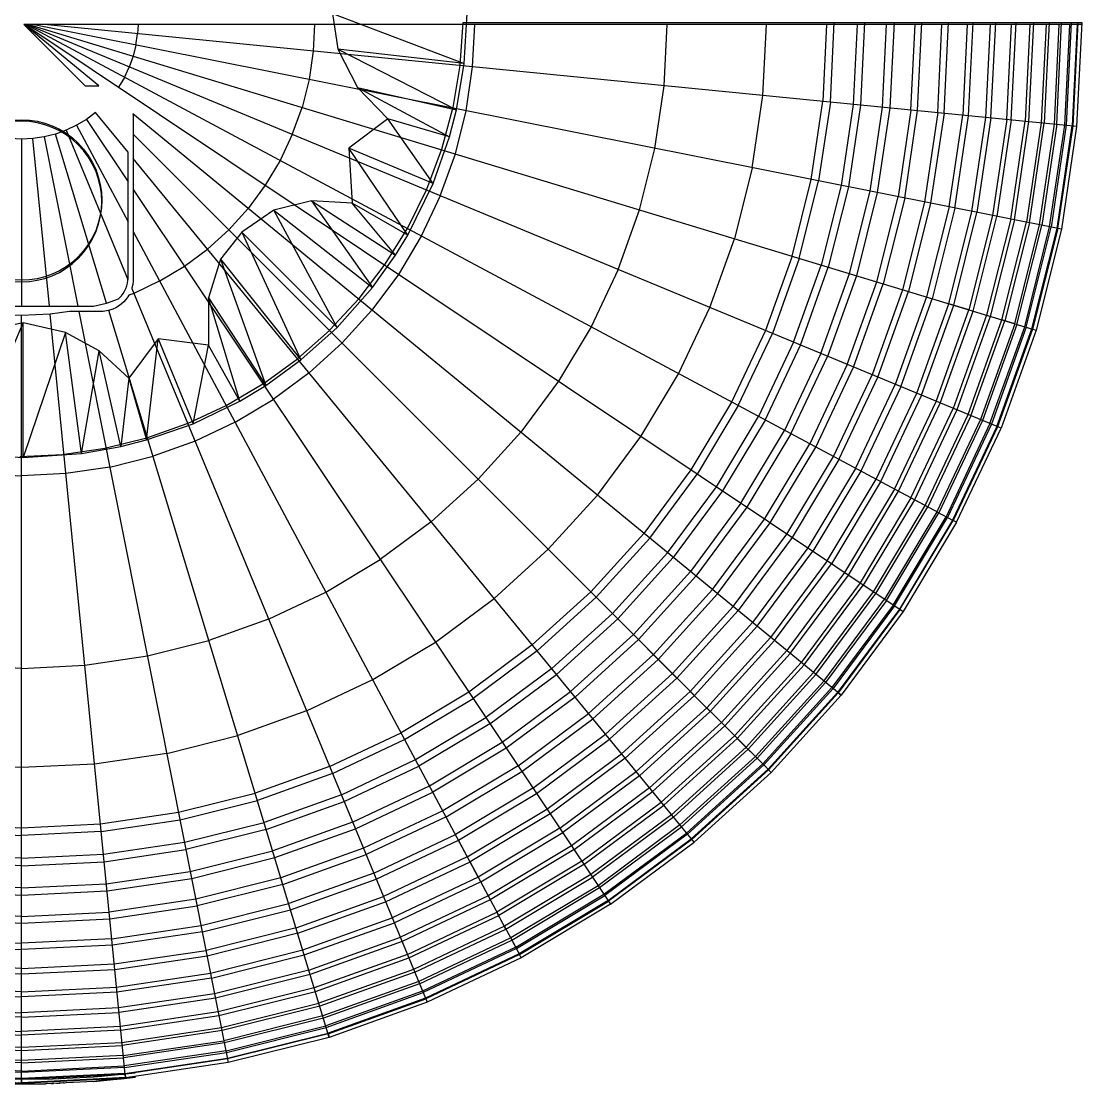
# Model space of a CAD drawing. Header units: inches. Extents: x 0 to 54693, y 0 to 31146.
# Drawn here: x 50960.3 to 51079.7, y 9609.6 to 9729.2 of the extents above; entities that cross this region are included whole.
import ezdxf

# ---------------------------------------------------------------- set-up
doc = ezdxf.new("R2010")
doc.units = ezdxf.units.IN
doc.header["$MEASUREMENT"] = 0
doc.layers.add('Added', color=3, linetype='Continuous')

msp = doc.modelspace()

# ---------------------------------------------------------------- linework, layer by layer
at = {"layer": 'Added', "linetype": 'Continuous', "lineweight": -2, "ltscale": 0.18}
for p, q in [((50995.36, 9730.13), (51010.2, 9724.49)), ((50995.36, 9730.13), (50995.94, 9726.11)), ((51009.74, 9724.3), (51010.07, 9729.12)), ((51010.07, 9729.12), (51079.75, 9729.12)), ((51010.2, 9724.49), (51010.52, 9730.13)), ((51051.43, 9720.15), (51051.87, 9729.12)), ((51055.29, 9729.12), (51054.83, 9719.81)), ((51058.6, 9729.12), (51058.12, 9719.49)), ((51061.26, 9719.18), (51061.75, 9729.12)), ((51064.23, 9718.89), (51064.73, 9729.12)), ((51066.99, 9718.61), (51067.5, 9729.12)), ((51069.52, 9718.37), (51070.05, 9729.12)), ((51071.8, 9718.14), (51072.34, 9729.12)), ((51073.8, 9717.94), (51074.35, 9729.12)), ((51076.07, 9729.12), (51075.51, 9717.77)), ((51076.92, 9717.64), (51077.48, 9729.12)), ((51078.57, 9729.12), (51078, 9717.53)), ((51078.76, 9717.46), (51079.33, 9729.12)), ((51079.75, 9729.12), (51079.17, 9717.41)), ((50960.63, 9728.87), (50960.58, 9728.87)), ((50960.58, 9728.87), (50967.48, 9721.97)), ((50969.04, 9721.97), (50960.63, 9728.87)), ((50960.8, 9728.87), (50960.7, 9728.87)), ((50960.7, 9728.87), (51059.62, 9662.78)), ((51062.1, 9674.72), (50960.8, 9728.87)), ((50960.93, 9728.87), (50960.8, 9728.87)), ((51070.66, 9683.42), (50960.93, 9728.87)), ((51079.73, 9728.87), (50960.93, 9728.87)), ((50961.15, 9728.87), (51074.2, 9694.58)), ((51077.45, 9705.82), (50961.58, 9728.87)), ((51079.17, 9717.41), (50962.87, 9728.87)), ((50973.45, 9728.87), (50973.4, 9727.83)), ((50993.33, 9728.87), (50993.19, 9725.88)), ((51011.14, 9724.12), (51011.37, 9728.87)), ((51032.71, 9721.99), (51033.05, 9728.87)), ((51043.84, 9720.89), (51044.23, 9728.87)), ((51051, 9728.87), (51050.57, 9720.23)), ((51054.44, 9728.87), (51054, 9719.89)), ((51057.32, 9719.57), (51057.77, 9728.87)), ((51060.5, 9719.25), (51060.97, 9728.87)), ((51063.52, 9718.96), (51064, 9728.87)), ((51066.84, 9728.87), (51066.34, 9718.68)), ((51068.94, 9718.42), (51069.45, 9728.87)), ((51071.29, 9718.19), (51071.82, 9728.87)), ((51073.91, 9728.87), (51073.38, 9717.99)), ((51075.72, 9728.87), (51075.17, 9717.81)), ((51076.66, 9717.66), (51077.21, 9728.87)), ((51077.83, 9717.55), (51078.39, 9728.87)), ((51079.23, 9728.87), (51078.67, 9717.46)), ((50973.21, 9726.56), (50973.4, 9727.83)), ((50973.21, 9726.56), (50972.9, 9725.31)), ((50993.19, 9725.88), (50992.71, 9722.68)), ((51010.2, 9724.49), (50995.94, 9726.11)), ((50995.94, 9726.11), (51009.33, 9719.29)), ((50995.94, 9726.11), (50998.17, 9721.77)), ((50972.9, 9725.31), (50972.46, 9724.09)), ((51009.33, 9719.29), (51010.2, 9724.49)), ((50971.91, 9722.93), (50972.46, 9724.09)), ((51008.93, 9719.53), (51009.73, 9724.25)), ((51009.73, 9724.25), (51009.74, 9724.3)), ((51010.4, 9719.16), (51011.14, 9724.12)), ((50967.48, 9721.97), (50969.04, 9721.97)), ((50971.91, 9722.93), (50971.25, 9721.82)), ((50992.71, 9722.68), (50991.92, 9719.53)), ((51031.67, 9714.93), (51032.71, 9721.99)), ((50998.17, 9721.77), (51008.55, 9716.23)), ((50998.17, 9721.77), (51001.6, 9718.24)), ((50998.17, 9721.77), (51009.33, 9719.29)), ((51042.63, 9712.75), (51043.84, 9720.89)), ((50990.83, 9716.48), (50991.92, 9719.53)), ((51049.27, 9711.43), (51050.57, 9720.23)), ((51051.43, 9720.15), (51050.11, 9711.26)), ((51054, 9719.89), (51052.64, 9710.76)), ((51054.83, 9719.81), (51053.47, 9710.59)), ((51055.91, 9710.11), (51057.32, 9719.57)), ((50968.66, 9718.96), (50967.63, 9718.2)), ((50972.33, 9714.5), (50968.66, 9718.96)), ((51052.64, 9653.36), (50972.88, 9718.82)), ((50972.88, 9718.82), (50972.9, 9718.63)), ((50972.9, 9718.63), (50972.91, 9718.27)), ((51007.68, 9714.86), (51008.91, 9719.46)), ((51008.55, 9716.23), (51009.33, 9719.29)), ((51008.91, 9719.46), (51008.93, 9719.53)), ((51009.19, 9714.3), (51010.4, 9719.16)), ((51058.12, 9719.49), (51056.71, 9709.95)), ((51060.5, 9719.25), (51059.05, 9709.48)), ((51059.8, 9709.33), (51061.26, 9719.18)), ((51063.52, 9718.96), (51062.02, 9708.89)), ((51064.23, 9718.89), (51062.72, 9708.75)), ((51064.8, 9708.34), (51066.34, 9718.68)), ((51065.45, 9708.21), (51066.99, 9718.61)), ((51067.37, 9707.83), (51068.94, 9718.42)), ((51069.52, 9718.37), (51067.94, 9707.71)), ((50959.44, 9718.11), (50960.33, 9718.16)), ((50960.33, 9717.98), (50959.44, 9717.94)), ((50960.33, 9718.16), (50961.21, 9718.11)), ((50961.21, 9717.94), (50960.33, 9717.98)), ((50961.21, 9718.11), (50962.09, 9717.98)), ((50962.09, 9717.81), (50961.21, 9717.94)), ((50962.09, 9717.98), (50962.95, 9717.77)), ((50962.95, 9717.59), (50962.09, 9717.81)), ((50962.95, 9717.77), (50963.79, 9717.47)), ((50963.79, 9717.29), (50962.95, 9717.59)), ((50963.79, 9717.47), (50964.59, 9717.09)), ((50964.59, 9716.92), (50963.79, 9717.29)), ((50966.52, 9717.53), (50965.36, 9716.98)), ((50967.63, 9718.2), (50966.52, 9717.53)), ((50966.52, 9717.53), (50972.33, 9706.67)), ((50967.63, 9718.2), (50972.33, 9711.16)), ((50972.91, 9718.27), (50972.91, 9699.97)), ((51001.6, 9718.24), (50997.18, 9714.94)), ((51006.71, 9710.99), (51001.6, 9718.24)), ((51008.55, 9716.23), (51001.6, 9718.24)), ((51071.29, 9718.19), (51069.69, 9707.37)), ((51071.8, 9718.14), (51070.19, 9707.27)), ((51071.74, 9706.96), (51073.38, 9717.99)), ((51072.16, 9706.87), (51073.8, 9717.94)), ((51075.17, 9717.81), (51073.51, 9706.61)), ((51073.85, 9706.54), (51075.51, 9717.77)), ((51074.98, 9706.31), (51076.66, 9717.66)), ((51076.92, 9717.64), (51075.23, 9706.26)), ((51076.13, 9706.08), (51077.83, 9717.55)), ((51078, 9717.53), (51076.3, 9706.05)), ((51076.96, 9705.92), (51078.67, 9717.46)), ((51077.04, 9705.9), (51078.76, 9717.46)), ((51079.17, 9717.41), (51077.45, 9705.82)), ((50960.33, 9715.98), (50959.04, 9716.05)), ((50961.62, 9716.05), (50960.33, 9715.98)), ((50960.33, 9715.98), (50960.33, 9697.16)), ((50962.89, 9716.24), (50961.62, 9716.05)), ((50963.48, 9697.16), (50961.62, 9716.05)), ((50964.14, 9716.55), (50962.89, 9716.24)), ((50962.89, 9716.24), (50966.69, 9697.16)), ((50965.36, 9716.98), (50964.14, 9716.55)), ((50969.91, 9697.52), (50964.14, 9716.55)), ((50964.59, 9717.09), (50965.35, 9716.63)), ((50965.35, 9716.46), (50964.59, 9716.92)), ((50965.35, 9716.63), (50966.06, 9716.11)), ((50966.06, 9715.93), (50965.35, 9716.46)), ((50965.36, 9716.98), (50972.32, 9700.18)), ((50966.06, 9716.11), (50966.72, 9715.51)), ((50972.91, 9716.54), (50983.68, 9705.77)), ((50990.83, 9716.48), (50989.45, 9713.55)), ((51006.71, 9710.99), (51008.55, 9716.23)), ((50966.72, 9715.34), (50966.06, 9715.93)), ((50966.72, 9715.51), (50967.32, 9714.85)), ((50967.32, 9714.68), (50966.72, 9715.34)), ((50967.32, 9714.85), (50967.85, 9714.14)), ((51003.84, 9705.16), (50997.18, 9714.94)), ((50997.18, 9714.94), (50997.57, 9708.77)), ((51006.71, 9710.99), (50997.18, 9714.94)), ((51005.97, 9710.33), (51007.64, 9714.77)), ((51007.64, 9714.77), (51007.68, 9714.86)), ((51029.93, 9708.01), (51031.67, 9714.93)), ((50967.85, 9713.97), (50967.32, 9714.68)), ((50967.85, 9714.14), (50968.3, 9713.38)), ((50968.3, 9713.21), (50967.85, 9713.97)), ((50972.33, 9700.39), (50972.33, 9714.5)), ((51036.09, 9636.81), (50972.91, 9713.79)), ((50989.45, 9713.55), (50987.78, 9710.78)), ((51007.5, 9709.58), (51009.19, 9714.3)), ((50968.3, 9713.38), (50968.68, 9712.58)), ((50968.68, 9712.4), (50968.3, 9713.21)), ((50968.68, 9712.58), (50968.98, 9711.74)), ((50968.98, 9711.57), (50968.68, 9712.4)), ((51042.63, 9712.75), (51040.63, 9704.76)), ((50968.98, 9711.74), (50969.2, 9710.88)), ((50969.2, 9710.71), (50968.98, 9711.57)), ((51047.11, 9702.8), (51049.27, 9711.43)), ((51047.93, 9702.55), (51050.11, 9711.26)), ((50969.2, 9710.88), (50969.33, 9710.01)), ((50969.33, 9709.83), (50969.2, 9710.71)), ((50969.33, 9710.01), (50969.37, 9709.12)), ((50972.91, 9710.3), (51026.67, 9629.83)), ((50987.78, 9710.78), (50985.85, 9708.17)), ((51003.84, 9705.16), (51006.71, 9710.99)), ((51003.84, 9706), (51005.97, 9710.33)), ((51052.64, 9710.76), (51050.4, 9701.8)), ((51053.47, 9710.59), (51051.2, 9701.55)), ((51053.59, 9700.83), (51055.91, 9710.11)), ((50969.37, 9708.95), (50969.33, 9709.83)), ((50969.37, 9709.12), (50969.33, 9708.23)), ((50969.33, 9708.06), (50969.37, 9708.95)), ((50992.98, 9709.04), (50988.74, 9707.98)), ((50992.98, 9709.04), (50999.86, 9699.26)), ((50997.57, 9708.77), (50992.98, 9709.04)), ((50992.98, 9709.04), (51002.45, 9702.89)), ((51003.84, 9705.16), (50997.57, 9708.77)), ((51002.45, 9702.89), (50997.57, 9708.77)), ((51007.5, 9709.58), (51005.36, 9705.05)), ((51056.71, 9709.95), (51054.36, 9700.59)), ((51056.65, 9699.9), (51059.05, 9709.48)), ((51059.8, 9709.33), (51057.38, 9699.68)), ((51062.02, 9708.89), (51059.55, 9699.02)), ((50969.33, 9708.23), (50969.2, 9707.36)), ((50969.2, 9707.18), (50969.33, 9708.06)), ((50983.68, 9705.77), (50985.85, 9708.17)), ((50988.74, 9707.98), (50985.15, 9705.49)), ((50988.74, 9707.98), (50999.86, 9699.26)), ((50995.88, 9694.77), (50988.74, 9707.98)), ((51027.53, 9701.28), (51029.93, 9708.01)), ((51062.72, 9708.75), (51060.24, 9698.81)), ((51064.8, 9708.34), (51062.26, 9698.2)), ((51065.45, 9708.21), (51062.89, 9698.01)), ((51064.76, 9697.44), (51067.37, 9707.83)), ((51065.32, 9697.27), (51067.94, 9707.71)), ((50968.98, 9706.5), (50968.68, 9705.66)), ((50969.2, 9707.36), (50968.98, 9706.5)), ((50968.98, 9706.32), (50969.2, 9707.18)), ((51069.69, 9707.37), (51067.03, 9696.75)), ((51067.51, 9696.61), (51070.19, 9707.27)), ((51071.74, 9706.96), (51069.03, 9696.14)), ((51072.16, 9706.87), (51069.44, 9696.02)), ((51070.76, 9695.62), (51073.51, 9706.61)), ((51073.85, 9706.54), (51071.09, 9695.52)), ((50968.68, 9705.66), (50968.3, 9704.86)), ((50968.3, 9704.68), (50968.68, 9705.49)), ((50968.68, 9705.49), (50968.98, 9706.32)), ((50972.91, 9705.59), (51010.54, 9635.17)), ((50981.27, 9703.6), (50983.68, 9705.77)), ((50985.15, 9705.49), (50982.73, 9702.44)), ((50983.68, 9705.77), (51026.88, 9662.56)), ((50995.88, 9694.77), (50985.15, 9705.49)), ((50985.15, 9705.49), (50991.8, 9691.12)), ((51001.29, 9701.88), (51003.84, 9706)), ((51072.19, 9695.19), (51074.98, 9706.31)), ((51072.44, 9695.11), (51075.23, 9706.26)), ((51073.32, 9694.85), (51076.13, 9706.08)), ((51073.48, 9694.8), (51076.3, 9706.05)), ((51074.12, 9694.6), (51076.96, 9705.92)), ((51077.04, 9705.9), (51074.2, 9694.58)), ((51077.45, 9705.82), (51074.6, 9694.45)), ((50967.85, 9704.1), (50967.32, 9703.39)), ((50968.3, 9704.86), (50967.85, 9704.1)), ((50967.85, 9703.92), (50968.3, 9704.68)), ((51002.45, 9702.89), (51003.84, 9705.16)), ((51005.36, 9705.05), (51002.78, 9700.75)), ((51037.85, 9697.01), (51040.63, 9704.76)), ((50967.32, 9703.39), (50966.72, 9702.73)), ((50966.72, 9702.55), (50967.32, 9703.21)), ((50967.32, 9703.21), (50967.85, 9703.92)), ((50978.67, 9701.67), (50981.27, 9703.6)), ((50999.86, 9699.26), (51002.45, 9702.89)), ((51047.11, 9702.8), (51044.11, 9694.42)), ((50965.35, 9701.61), (50964.59, 9701.15)), ((50966.06, 9702.13), (50965.35, 9701.61)), ((50965.35, 9701.43), (50966.06, 9701.96)), ((50966.72, 9702.73), (50966.06, 9702.13)), ((50966.06, 9701.96), (50966.72, 9702.55)), ((50975.89, 9700), (50978.67, 9701.67)), ((50982.73, 9702.44), (50981.39, 9698.12)), ((50982.73, 9702.44), (50991.8, 9691.12)), ((50982.73, 9702.44), (50987.83, 9688.25)), ((50998.36, 9698.04), (51001.29, 9701.88)), ((51047.93, 9702.55), (51044.9, 9694.09)), ((51047.29, 9693.1), (51050.4, 9701.8)), ((50962.95, 9700.47), (50962.09, 9700.26)), ((50963.79, 9700.77), (50962.95, 9700.47)), ((50962.95, 9700.3), (50963.79, 9700.6)), ((50964.59, 9701.15), (50963.79, 9700.77)), ((50963.79, 9700.6), (50964.59, 9700.97)), ((50964.59, 9700.97), (50965.35, 9701.43)), ((51002.78, 9700.75), (50999.79, 9696.73)), ((51027.53, 9701.28), (51024.48, 9694.83)), ((51048.06, 9692.78), (51051.2, 9701.55)), ((51050.37, 9691.82), (51053.59, 9700.83)), ((51054.36, 9700.59), (51051.12, 9691.51)), ((50960.33, 9700.08), (50959.44, 9700.13)), ((50959.44, 9699.95), (50960.33, 9699.91)), ((50961.21, 9700.13), (50960.33, 9700.08)), ((50960.33, 9699.91), (50961.21, 9699.95)), ((50962.09, 9700.26), (50961.21, 9700.13)), ((50961.21, 9699.95), (50962.09, 9700.08)), ((50962.09, 9700.08), (50962.95, 9700.3)), ((50972.08, 9699.15), (50972.19, 9699.45)), ((50972.19, 9699.45), (50972.26, 9699.76)), ((50972.26, 9699.76), (50972.31, 9700.07)), ((50972.31, 9700.07), (50972.33, 9700.39)), ((50972.77, 9699.24), (50972.74, 9699.15)), ((50972.86, 9699.6), (50972.77, 9699.24)), ((50972.91, 9699.97), (50972.86, 9699.6)), ((50975.89, 9700), (50972.96, 9698.61)), ((50995.88, 9694.77), (50999.86, 9699.26)), ((51053.32, 9690.6), (51056.65, 9699.9)), ((51054.03, 9690.31), (51057.38, 9699.68)), ((50969.91, 9697.52), (50971.27, 9698.01)), ((50971.27, 9698.01), (50971.38, 9698.1)), ((50971.38, 9698.1), (50971.59, 9698.34)), ((50971.59, 9698.34), (50971.78, 9698.6)), ((50971.78, 9698.6), (50971.94, 9698.87)), ((50971.94, 9698.87), (50972.08, 9699.15)), ((50972.31, 9698.23), (50972.09, 9697.93)), ((50972.42, 9698.42), (50972.31, 9698.23)), ((50972.96, 9698.61), (50972.42, 9698.42)), ((50972.74, 9699.15), (51006.03, 9618.79)), ((50981.39, 9698.12), (50981.38, 9692.79)), ((50981.39, 9698.12), (50987.83, 9688.25)), ((50984.9, 9686.48), (50981.39, 9698.12)), ((50998.29, 9697.96), (50998.36, 9698.04)), ((51059.55, 9699.02), (51056.12, 9689.44)), ((51056.78, 9689.17), (51060.24, 9698.81)), ((51062.26, 9698.2), (51058.74, 9688.36)), ((51059.35, 9688.1), (51062.89, 9698.01)), ((50952.2, 9697.16), (50968.45, 9697.16)), ((50968.45, 9697.16), (50969.91, 9697.52)), ((50970.61, 9696.83), (50970.25, 9696.71)), ((50970.94, 9696.99), (50970.61, 9696.83)), ((50971.26, 9697.18), (50970.94, 9696.99)), ((50971.56, 9697.4), (50971.26, 9697.18)), ((50971.84, 9697.65), (50971.56, 9697.4)), ((50972.09, 9697.93), (50971.84, 9697.65)), ((50995.07, 9694.49), (50998.29, 9697.96)), ((51034.33, 9689.56), (51037.85, 9697.01)), ((51061.16, 9687.36), (51064.76, 9697.44)), ((51061.7, 9687.13), (51065.32, 9697.27)), ((51067.03, 9696.75), (51064.76, 9697.44)), ((50960.33, 9696.1), (50957.09, 9696.26)), ((50963.56, 9696.26), (50960.33, 9696.1)), ((50960.33, 9609.7), (50960.33, 9696.1)), ((50965.73, 9696.58), (50963.56, 9696.26)), ((50972.03, 9610.28), (50963.56, 9696.26)), ((50969.52, 9696.58), (50965.73, 9696.58)), ((50966.8, 9696.58), (50983.62, 9612)), ((50969.89, 9696.63), (50969.52, 9696.58)), ((50970.25, 9696.71), (50969.89, 9696.63)), ((50994.99, 9614.84), (50970.16, 9696.69)), ((50999.79, 9696.73), (50996.43, 9693.02)), ((51063.34, 9686.45), (51067.03, 9696.75)), ((51063.81, 9686.26), (51067.51, 9696.61)), ((51069.03, 9696.14), (51065.28, 9685.65)), ((51069.44, 9696.02), (51065.67, 9685.48)), ((51066.94, 9684.96), (51070.76, 9695.62)), ((51072.19, 9695.19), (51070.76, 9695.62)), ((50954.21, 9680.53), (50960.52, 9695.29)), ((50960.52, 9695.29), (50955.97, 9694.35)), ((50960.52, 9680.13), (50960.52, 9695.29)), ((50965.28, 9694.2), (50960.52, 9695.29)), ((50991.46, 9691.28), (50995.01, 9694.44)), ((50991.8, 9691.12), (50995.88, 9694.77)), ((50995.01, 9694.44), (50995.07, 9694.49)), ((51024.48, 9694.83), (51020.81, 9688.71)), ((51044.11, 9694.42), (51040.3, 9686.37)), ((51067.26, 9684.83), (51071.09, 9695.52)), ((51072.19, 9695.19), (51068.33, 9684.39)), ((51072.44, 9695.11), (51068.57, 9684.29)), ((51069.41, 9683.94), (51073.32, 9694.85)), ((51073.48, 9694.8), (51069.57, 9683.87)), ((51070.19, 9683.61), (51074.12, 9694.6)), ((51074.2, 9694.58), (51070.27, 9683.58)), ((51074.6, 9694.45), (51070.66, 9683.42)), ((51074.12, 9694.6), (51074.6, 9694.45)), ((50965.28, 9694.2), (50960.52, 9680.13)), ((50967.09, 9680.56), (50965.28, 9694.2)), ((50969.07, 9692.15), (50965.28, 9694.2)), ((50975.71, 9693.47), (50972.41, 9689.05)), ((50974.42, 9682.1), (50975.71, 9693.47)), ((50981.38, 9692.79), (50975.71, 9693.47)), ((50975.71, 9693.47), (50979.65, 9683.93)), ((51041.06, 9685.97), (51044.9, 9694.09)), ((50967.09, 9680.56), (50969.07, 9692.15)), ((50972.41, 9689.05), (50969.07, 9692.15)), ((50971.5, 9681.35), (50969.07, 9692.15)), ((50979.65, 9683.93), (50981.38, 9692.79)), ((50984.9, 9686.48), (50981.38, 9692.79)), ((50996.43, 9693.02), (50992.72, 9689.65)), ((51047.29, 9693.1), (51043.34, 9684.75)), ((51044.08, 9684.35), (51048.06, 9692.78)), ((50987.55, 9688.43), (50991.41, 9691.24)), ((50987.83, 9688.25), (50991.8, 9691.12)), ((50991.41, 9691.24), (50991.46, 9691.28)), ((51050.37, 9691.82), (51046.28, 9683.18)), ((51046.99, 9682.8), (51051.12, 9691.51)), ((50992.72, 9689.65), (50988.69, 9686.67)), ((51053.32, 9690.6), (51049.1, 9681.67)), ((51049.78, 9681.31), (51054.03, 9690.31)), ((50972.41, 9689.05), (50971.5, 9681.35)), ((50972.41, 9689.05), (50974.42, 9682.1)), ((50987.52, 9688.42), (50987.55, 9688.43)), ((51020.81, 9688.71), (51016.55, 9682.98)), ((51030.1, 9682.5), (51034.33, 9689.56)), ((51051.77, 9680.24), (51056.12, 9689.44)), ((51052.4, 9679.9), (51056.78, 9689.17)), ((50983.39, 9685.98), (50987.52, 9688.42)), ((50984.9, 9686.48), (50987.83, 9688.25)), ((51054.27, 9678.9), (51058.74, 9688.36)), ((51059.35, 9688.1), (51054.85, 9678.6)), ((51056.58, 9677.67), (51061.16, 9687.36)), ((50979.65, 9683.93), (50984.9, 9686.48)), ((50984.4, 9684.09), (50988.69, 9686.67)), ((51040.3, 9686.37), (51035.73, 9678.74)), ((51061.7, 9687.13), (51057.09, 9677.4)), ((51058.66, 9676.56), (51063.34, 9686.45)), ((51059.11, 9676.32), (51063.81, 9686.26)), ((50979.04, 9683.95), (50983.39, 9685.98)), ((51041.06, 9685.97), (51036.44, 9678.26)), ((51060.51, 9675.57), (51065.28, 9685.65)), ((51065.67, 9685.48), (51060.89, 9675.37)), ((51062.1, 9674.72), (51066.94, 9684.96)), ((50974.42, 9682.1), (50979.65, 9683.93)), ((50974.44, 9682.33), (50979, 9683.94)), ((50979, 9683.94), (50979.04, 9683.95)), ((50984.4, 9684.09), (50979.87, 9681.95)), ((51038.59, 9676.83), (51043.34, 9684.75)), ((51044.08, 9684.35), (51039.29, 9676.36)), ((51067.26, 9684.83), (51062.41, 9674.56)), ((51068.33, 9684.39), (51063.42, 9674.01)), ((51068.57, 9684.29), (51063.65, 9673.89)), ((51069.41, 9683.94), (51064.46, 9673.46)), ((51069.57, 9683.87), (51064.61, 9673.38)), ((51011.76, 9677.69), (51016.55, 9682.98)), ((51025.19, 9675.89), (51030.1, 9682.5)), ((51041.36, 9674.97), (51046.28, 9683.18)), ((51046.99, 9682.8), (51042.03, 9674.53)), ((51070.19, 9683.61), (51065.2, 9673.06)), ((51070.27, 9683.58), (51065.28, 9673.02)), ((51065.64, 9672.83), (51070.66, 9683.42)), ((50967.09, 9680.56), (50971.5, 9681.35)), ((50969.86, 9681.2), (50974.44, 9682.33)), ((50971.5, 9681.35), (50974.42, 9682.1)), ((50979.87, 9681.95), (50975.15, 9680.26)), ((51044.02, 9673.2), (51049.1, 9681.67)), ((51044.66, 9672.77), (51049.78, 9681.31)), ((50954.21, 9680.53), (50960.52, 9680.13)), ((50960.13, 9680.24), (50964.96, 9680.47)), ((50960.52, 9680.13), (50967.09, 9680.56)), ((50964.96, 9680.47), (50965.12, 9680.49)), ((50965.12, 9680.49), (50969.75, 9681.17)), ((50969.75, 9681.17), (50969.86, 9681.2)), ((50970.29, 9679.04), (50975.15, 9680.26)), ((51046.54, 9671.51), (51051.77, 9680.24)), ((50970.29, 9679.04), (50965.33, 9678.31)), ((51052.4, 9679.9), (51047.14, 9671.12)), ((51054.27, 9678.9), (51048.9, 9669.94)), ((50955.32, 9678.31), (50960.33, 9678.06)), ((50965.33, 9678.31), (50960.33, 9678.06)), ((51011.76, 9677.69), (51006.47, 9672.89)), ((51035.73, 9678.74), (51030.43, 9671.59)), ((51031.09, 9671.05), (51036.44, 9678.26)), ((51054.85, 9678.6), (51049.44, 9669.58)), ((51051.07, 9668.49), (51056.58, 9677.67)), ((51033.09, 9669.41), (51038.59, 9676.83)), ((51057.09, 9677.4), (51051.56, 9668.16)), ((51058.66, 9676.56), (51053.04, 9667.17)), ((51025.19, 9675.89), (51019.66, 9669.79)), ((51039.29, 9676.36), (51033.74, 9668.88)), ((51053.46, 9666.89), (51059.11, 9676.32)), ((51060.51, 9675.57), (51054.78, 9666.01)), ((51060.89, 9675.37), (51055.14, 9665.77)), ((51063.65, 9673.89), (51060.89, 9675.37)), ((51041.36, 9674.97), (51035.66, 9667.29)), ((51042.03, 9674.53), (51036.29, 9666.78)), ((51056.28, 9665.01), (51062.1, 9674.72)), ((51056.57, 9664.82), (51062.41, 9674.56)), ((51006.47, 9672.89), (51000.74, 9668.64)), ((51038.14, 9665.26), (51044.02, 9673.2)), ((51063.42, 9674.01), (51057.52, 9664.18)), ((51057.74, 9664.03), (51063.65, 9673.89)), ((51058.5, 9663.52), (51064.46, 9673.46)), ((51058.64, 9663.43), (51064.61, 9673.38)), ((51065.2, 9673.06), (51059.2, 9663.05)), ((51059.27, 9663.01), (51065.28, 9673.02)), ((51063.42, 9674.01), (51065.28, 9673.02)), ((51065.64, 9672.83), (51065.2, 9673.06)), ((51065.64, 9672.83), (51065.28, 9673.02)), ((51038.73, 9664.78), (51044.66, 9672.77)), ((51065.64, 9672.83), (51059.62, 9662.78)), ((51024.45, 9665), (51030.43, 9671.59)), ((51025.06, 9664.39), (51031.09, 9671.05)), ((51040.48, 9663.34), (51046.54, 9671.51)), ((51047.14, 9671.12), (51041.03, 9662.89)), ((51013.56, 9664.26), (51019.66, 9669.79)), ((51019.66, 9669.79), (51024.45, 9665)), ((51026.88, 9662.56), (51033.09, 9669.41)), ((51048.9, 9669.94), (51042.67, 9661.54)), ((51043.18, 9661.13), (51049.44, 9669.58)), ((50994.62, 9664.97), (51000.74, 9668.64)), ((51033.74, 9668.88), (51027.48, 9661.97)), ((51051.07, 9668.49), (51044.69, 9659.88)), ((51045.14, 9659.51), (51051.56, 9668.16)), ((51035.66, 9667.29), (51029.24, 9660.21)), ((51053.04, 9667.17), (51046.52, 9658.38)), ((51029.81, 9659.63), (51036.29, 9666.78)), ((51046.91, 9658.06), (51053.46, 9666.89)), ((51054.78, 9666.01), (51048.14, 9657.06)), ((51048.47, 9656.78), (51055.14, 9665.77)), ((50988.16, 9661.92), (50994.62, 9664.97)), ((51024.45, 9665), (51017.86, 9659.02)), ((51038.14, 9665.26), (51031.5, 9657.94)), ((51038.73, 9664.78), (51032.05, 9657.4)), ((51049.53, 9655.91), (51056.28, 9665.01)), ((51049.8, 9655.69), (51056.57, 9664.82)), ((51006.95, 9659.35), (51013.56, 9664.26)), ((51025.06, 9664.39), (51018.4, 9658.36)), ((51036.11, 9653.33), (51025.06, 9664.39)), ((51033.65, 9655.8), (51040.48, 9663.34)), ((51050.69, 9654.96), (51057.52, 9664.18)), ((51057.74, 9664.03), (51050.89, 9654.8)), ((51058.5, 9663.52), (51051.6, 9654.22)), ((51058.64, 9663.43), (51051.73, 9654.11)), ((51026.88, 9662.56), (51020.04, 9656.36)), ((51041.03, 9662.89), (51034.15, 9655.3)), ((51059.2, 9663.05), (51052.25, 9653.68)), ((51059.27, 9663.01), (51052.32, 9653.63)), ((51059.62, 9662.78), (51052.64, 9653.36)), ((50988.16, 9661.92), (50981.44, 9659.52)), ((51027.48, 9661.97), (51020.57, 9655.71)), ((51027.48, 9661.97), (51034.15, 9655.3)), ((51042.67, 9661.54), (51035.65, 9653.8)), ((51036.11, 9653.33), (51043.18, 9661.13)), ((51022.15, 9653.78), (51029.24, 9660.21)), ((51037.5, 9651.95), (51044.69, 9659.88)), ((50974.52, 9657.78), (50981.44, 9659.52)), ((50999.88, 9655.12), (51006.95, 9659.35)), ((51017.86, 9659.02), (51010.71, 9653.72)), ((51029.81, 9659.63), (51022.67, 9653.16)), ((51037.91, 9651.54), (51045.14, 9659.51)), ((50967.46, 9656.73), (50974.52, 9657.78)), ((51018.4, 9658.36), (51011.18, 9653.01)), ((51024.18, 9651.31), (51031.5, 9657.94)), ((51032.05, 9657.4), (51024.67, 9650.72)), ((51039.17, 9650.28), (51046.52, 9658.38)), ((51039.53, 9649.92), (51046.91, 9658.06)), ((50960.33, 9656.38), (50953.2, 9656.73)), ((50960.33, 9656.38), (50967.46, 9656.73)), ((51020.04, 9656.36), (51012.62, 9650.86)), ((51048.14, 9657.06), (51040.65, 9648.8)), ((51048.47, 9656.78), (51040.95, 9648.49)), ((50992.44, 9651.6), (50999.88, 9655.12)), ((51013.09, 9650.16), (51020.57, 9655.71)), ((51033.65, 9655.8), (51026.11, 9648.97)), ((51034.15, 9655.3), (51026.56, 9648.42)), ((51049.53, 9655.91), (51041.93, 9647.52)), ((51042.17, 9647.28), (51049.8, 9655.69)), ((51042.99, 9646.46), (51050.69, 9654.96)), ((51014.47, 9648.09), (51022.15, 9653.78)), ((51027.91, 9646.78), (51035.65, 9653.8)), ((51037.91, 9651.54), (51035.65, 9653.8)), ((51050.89, 9654.8), (51043.17, 9646.28)), ((51043.82, 9645.63), (51051.6, 9654.22)), ((51051.73, 9654.11), (51043.94, 9645.51)), ((51010.71, 9653.72), (51003.08, 9649.14)), ((51003.48, 9648.39), (51011.18, 9653.01)), ((51022.67, 9653.16), (51014.92, 9647.41)), ((51036.11, 9653.33), (51028.32, 9646.27)), ((51052.25, 9653.68), (51044.41, 9645.03)), ((51044.47, 9644.97), (51052.32, 9653.63)), ((51044.77, 9644.68), (51052.64, 9653.36)), ((51052.32, 9653.63), (51052.64, 9653.36)), ((50992.44, 9651.6), (50984.69, 9648.82)), ((51029.56, 9644.76), (51037.5, 9651.95)), ((51037.91, 9651.54), (51029.93, 9644.3)), ((51041.93, 9647.52), (51037.5, 9651.95)), ((51004.7, 9646.11), (51012.62, 9650.86)), ((51013.09, 9650.16), (51005.09, 9645.37)), ((51016.25, 9645.43), (51024.18, 9651.31)), ((51016.68, 9644.79), (51024.67, 9650.72)), ((51031.06, 9642.93), (51039.17, 9650.28)), ((50995.03, 9645.34), (51003.08, 9649.14)), ((51017.93, 9642.91), (51026.11, 9648.97)), ((51031.39, 9642.54), (51039.53, 9649.92)), ((50976.7, 9646.82), (50984.69, 9648.82)), ((50995.36, 9644.55), (51003.48, 9648.39)), ((51006.27, 9643.17), (51014.47, 9648.09)), ((51018.33, 9642.31), (51026.56, 9648.42)), ((51040.65, 9648.8), (51032.39, 9641.31)), ((51040.95, 9648.49), (51032.66, 9640.98)), ((51040.95, 9648.49), (51043.94, 9645.51)), ((50976.7, 9646.82), (50968.55, 9645.61)), ((51014.92, 9647.41), (51006.65, 9642.46)), ((51019.51, 9640.55), (51027.91, 9646.78)), ((51033.54, 9639.91), (51041.93, 9647.52)), ((51033.76, 9639.65), (51042.17, 9647.28)), ((51042.17, 9647.28), (51043.17, 9646.28)), ((50960.33, 9645.21), (50952.1, 9645.61)), ((50968.55, 9645.61), (50960.33, 9645.21)), ((50996.35, 9642.16), (51004.7, 9646.11)), ((50996.67, 9641.39), (51005.09, 9645.37)), ((51016.25, 9645.43), (51007.78, 9640.35)), ((51028.32, 9646.27), (51019.87, 9640.01)), ((51034.49, 9638.76), (51042.99, 9646.46)), ((51043.17, 9646.28), (51034.65, 9638.56)), ((51043.82, 9645.63), (51035.23, 9637.85)), ((51035.34, 9637.72), (51043.94, 9645.51)), ((51044.77, 9644.68), (51043.82, 9645.63)), ((50995.03, 9645.34), (50986.65, 9642.34)), ((50995.36, 9644.55), (50986.9, 9641.52)), ((51008.14, 9639.67), (51016.68, 9644.79)), ((51020.96, 9638.38), (51029.56, 9644.76)), ((51029.93, 9644.3), (51021.29, 9637.89)), ((51035.77, 9637.2), (51044.41, 9645.03)), ((51035.82, 9637.13), (51044.47, 9644.97)), ((51036.09, 9636.81), (51044.77, 9644.68)), ((51044.77, 9644.68), (51044.47, 9644.97)), ((50997.62, 9639.08), (51006.27, 9643.17)), ((50978.02, 9640.18), (50986.65, 9642.34)), ((50996.35, 9642.16), (50987.65, 9639.05)), ((50997.93, 9638.33), (51006.65, 9642.46)), ((51017.93, 9642.91), (51009.21, 9637.68)), ((51009.54, 9637.04), (51018.33, 9642.31)), ((51031.06, 9642.93), (51022.27, 9636.41)), ((51022.56, 9635.99), (51031.39, 9642.54)), ((50978.19, 9639.34), (50986.9, 9641.52)), ((50987.89, 9638.25), (50996.67, 9641.39)), ((51023.44, 9634.67), (51032.39, 9641.31)), ((51023.68, 9634.31), (51032.66, 9640.98)), ((50969.22, 9638.87), (50978.02, 9640.18)), ((51007.78, 9640.35), (50998.85, 9636.13)), ((51008.14, 9639.67), (50999.14, 9635.42)), ((51010.54, 9635.17), (51019.51, 9640.55)), ((51019.87, 9640.01), (51010.85, 9634.6)), ((51033.54, 9639.91), (51024.44, 9633.17)), ((51033.76, 9639.65), (51024.63, 9632.88)), ((50951.44, 9638.87), (50960.33, 9638.44)), ((50960.33, 9638.44), (50969.22, 9638.87)), ((50969.3, 9638.02), (50978.19, 9639.34)), ((50978.69, 9636.81), (50987.65, 9639.05)), ((50987.89, 9638.25), (50978.85, 9635.98)), ((50997.62, 9639.08), (50988.62, 9635.86)), ((50988.85, 9635.08), (50997.93, 9638.33)), ((51020.96, 9638.38), (51011.77, 9632.87)), ((51034.49, 9638.76), (51025.27, 9631.92)), ((51025.42, 9631.71), (51034.65, 9638.56)), ((50951.36, 9638.02), (50960.33, 9637.58)), ((50969.3, 9638.02), (50960.33, 9637.58)), ((51000.01, 9633.32), (51009.21, 9637.68)), ((51000.28, 9632.66), (51009.54, 9637.04)), ((51011.77, 9632.87), (51009.54, 9637.04)), ((51012.05, 9632.36), (51021.29, 9637.89)), ((51025.93, 9630.95), (51035.23, 9637.85)), ((51035.34, 9637.72), (51026.02, 9630.8)), ((51026.39, 9630.25), (51035.77, 9637.2)), ((51035.82, 9637.13), (51026.44, 9630.17)), ((50969.55, 9635.45), (50978.69, 9636.81)), ((50969.64, 9634.61), (50978.85, 9635.98)), ((50979.34, 9633.53), (50988.62, 9635.86)), ((50998.85, 9636.13), (50989.55, 9632.8)), ((51022.27, 9636.41), (51012.89, 9630.78)), ((51022.56, 9635.99), (51013.13, 9630.34)), ((51026.67, 9629.83), (51036.09, 9636.81)), ((50960.33, 9634.16), (50951.02, 9634.61)), ((50960.33, 9635), (50951.1, 9635.45)), ((50960.33, 9635), (50969.55, 9635.45)), ((50960.33, 9634.16), (50969.64, 9634.61)), ((50979.5, 9632.74), (50988.85, 9635.08)), ((50989.77, 9632.06), (50999.14, 9635.42)), ((51010.54, 9635.17), (51001.09, 9630.7)), ((51001.34, 9630.1), (51010.85, 9634.6)), ((51014.08, 9628.56), (51010.85, 9634.6)), ((51023.44, 9634.67), (51013.88, 9628.94)), ((50969.88, 9632.13), (50979.34, 9633.53)), ((51023.68, 9634.31), (51014.08, 9628.56)), ((50969.96, 9631.33), (50979.5, 9632.74)), ((50989.55, 9632.8), (50979.96, 9630.4)), ((51000.01, 9633.32), (50990.43, 9629.9)), ((50990.63, 9629.21), (51000.28, 9632.66)), ((51011.77, 9632.87), (51002.09, 9628.29)), ((51012.05, 9632.36), (51002.32, 9627.75)), ((51024.44, 9633.17), (51014.73, 9627.35)), ((51014.89, 9627.04), (51024.63, 9632.88)), ((50950.7, 9631.33), (50960.33, 9630.85)), ((50960.33, 9631.66), (50950.78, 9632.13)), ((50960.33, 9631.66), (50969.88, 9632.13)), ((50960.33, 9630.85), (50969.96, 9631.33)), ((50989.77, 9632.06), (50980.11, 9629.64)), ((51025.27, 9631.92), (51015.43, 9626.03)), ((51015.55, 9625.8), (51025.42, 9631.71)), ((50979.96, 9630.4), (50970.19, 9628.95)), ((50980.56, 9627.42), (50990.43, 9629.9)), ((50991.25, 9627.18), (51001.09, 9630.7)), ((50991.44, 9626.56), (51001.34, 9630.1)), ((51012.89, 9630.78), (51003, 9626.11)), ((51013.13, 9630.34), (51003.19, 9625.64)), ((51015.99, 9624.99), (51025.93, 9630.95)), ((51016.07, 9624.84), (51026.02, 9630.8)), ((51026.39, 9630.25), (51016.38, 9624.25)), ((51016.42, 9624.17), (51026.44, 9630.17)), ((51026.67, 9629.83), (51016.62, 9623.8)), ((50960.33, 9628.46), (50950.46, 9628.95)), ((50960.33, 9628.46), (50970.19, 9628.95)), ((50970.27, 9628.18), (50980.11, 9629.64)), ((50980.7, 9626.72), (50990.63, 9629.21)), ((51003.8, 9624.17), (51013.88, 9628.94)), ((51014.89, 9627.04), (51013.88, 9628.94)), ((50950.39, 9628.18), (50960.33, 9627.7)), ((50960.33, 9627.7), (50970.27, 9628.18)), ((50970.49, 9625.93), (50980.56, 9627.42)), ((50992.01, 9624.68), (51002.09, 9628.29)), ((50992.18, 9624.12), (51002.32, 9627.75)), ((51003.96, 9623.78), (51014.08, 9628.56)), ((50980.7, 9626.72), (50970.56, 9625.22)), ((50991.25, 9627.18), (50981.11, 9624.64)), ((50991.44, 9626.56), (50981.24, 9624)), ((51014.73, 9627.35), (51004.49, 9622.5)), ((51004.62, 9622.19), (51014.89, 9627.04)), ((51015.99, 9624.99), (51014.73, 9627.35)), ((50950.09, 9625.22), (50960.33, 9624.72)), ((50950.16, 9625.93), (50960.33, 9625.43)), ((50970.49, 9625.93), (50960.33, 9625.43)), ((50970.56, 9625.22), (50960.33, 9624.72)), ((50992.69, 9622.42), (51003, 9626.11)), ((51003.19, 9625.64), (50992.84, 9621.93)), ((51015.43, 9626.03), (51005.06, 9621.12)), ((51005.16, 9620.88), (51015.55, 9625.8)), ((51015.55, 9625.8), (51016.38, 9624.25)), ((50970.77, 9623.11), (50981.11, 9624.64)), ((50981.24, 9624), (50970.83, 9622.46)), ((50981.62, 9622.08), (50992.01, 9624.68)), ((50981.73, 9621.51), (50992.18, 9624.12)), ((51003.8, 9624.17), (50993.3, 9620.42)), ((51015.99, 9624.99), (51005.51, 9620.03)), ((51016.07, 9624.84), (51005.58, 9619.88)), ((51016.38, 9624.25), (51005.83, 9619.26)), ((51016.42, 9624.17), (51005.87, 9619.18)), ((51016.62, 9623.8), (51016.07, 9624.84)), ((51016.62, 9623.8), (51016.42, 9624.17)), ((50960.33, 9622.6), (50949.89, 9623.11)), ((50960.33, 9622.6), (50970.77, 9623.11)), ((50993.43, 9620.01), (51003.96, 9623.78)), ((51016.62, 9623.8), (51006.03, 9618.79)), ((50960.33, 9621.94), (50949.82, 9622.46)), ((50970.83, 9622.46), (50960.33, 9621.94)), ((50971.02, 9620.51), (50981.62, 9622.08)), ((50981.73, 9621.51), (50971.08, 9619.93)), ((50992.69, 9622.42), (50982.08, 9619.76)), ((50992.84, 9621.93), (50982.18, 9619.26)), ((51004.49, 9622.5), (50993.83, 9618.69)), ((51004.62, 9622.19), (50993.93, 9618.36)), ((50960.33, 9619.98), (50949.63, 9620.51)), ((50960.33, 9619.98), (50971.02, 9620.51)), ((50993.3, 9620.42), (50982.49, 9617.71)), ((51005.06, 9621.12), (50994.26, 9617.26)), ((51005.16, 9620.88), (50994.34, 9617.01)), ((50949.57, 9619.93), (50960.33, 9619.4)), ((50971.08, 9619.93), (50960.33, 9619.4)), ((50982.08, 9619.76), (50971.26, 9618.16)), ((50982.18, 9619.26), (50971.31, 9617.65)), ((50982.57, 9617.29), (50993.43, 9620.01)), ((51005.51, 9620.03), (50994.6, 9616.13)), ((50994.65, 9615.97), (51005.58, 9619.88)), ((51005.83, 9619.26), (50994.85, 9615.32)), ((50994.87, 9615.24), (51005.87, 9619.18)), ((50949.4, 9618.16), (50960.33, 9617.62)), ((50971.26, 9618.16), (50960.33, 9617.62)), ((50982.84, 9615.94), (50993.83, 9618.69)), ((50993.93, 9618.36), (50982.91, 9615.6)), ((51006.03, 9618.79), (50994.99, 9614.84)), ((50960.33, 9617.11), (50949.35, 9617.65)), ((50960.33, 9617.11), (50971.31, 9617.65)), ((50982.49, 9617.71), (50971.46, 9616.07)), ((50971.5, 9615.64), (50982.57, 9617.29)), ((50994.26, 9617.26), (50983.13, 9614.47)), ((50994.34, 9617.01), (50983.18, 9614.22)), ((50949.15, 9615.64), (50960.33, 9615.1)), ((50949.19, 9616.07), (50960.33, 9615.52)), ((50971.46, 9616.07), (50960.33, 9615.52)), ((50971.5, 9615.64), (50960.33, 9615.1)), ((50971.64, 9614.28), (50982.84, 9615.94)), ((50982.91, 9615.6), (50971.67, 9613.93)), ((50983.36, 9613.32), (50994.6, 9616.13)), ((50983.4, 9613.15), (50994.65, 9615.97)), ((50949.02, 9614.28), (50960.33, 9613.72)), ((50960.33, 9613.72), (50971.64, 9614.28)), ((50971.79, 9612.79), (50983.13, 9614.47)), ((50983.53, 9612.49), (50994.85, 9615.32)), ((50994.87, 9615.24), (50983.54, 9612.41)), ((50994.99, 9614.84), (50983.62, 9612)), ((50994.85, 9615.32), (50994.99, 9614.84)), ((50948.98, 9613.93), (50960.33, 9613.38)), ((50960.33, 9613.38), (50971.67, 9613.93)), ((50983.18, 9614.22), (50971.81, 9612.53)), ((50983.36, 9613.32), (50971.9, 9611.62)), ((50971.92, 9611.44), (50983.4, 9613.15)), ((50960.33, 9611.96), (50948.84, 9612.53)), ((50960.33, 9612.22), (50948.87, 9612.79)), ((50971.79, 9612.79), (50960.33, 9612.22)), ((50960.33, 9611.96), (50971.81, 9612.53)), ((50971.98, 9610.78), (50983.53, 9612.49)), ((50983.54, 9612.41), (50971.99, 9610.69)), ((50983.62, 9612), (50972.03, 9610.28)), ((50948.66, 9610.69), (50960.33, 9610.12)), ((50960.33, 9610.2), (50948.67, 9610.78)), ((50960.33, 9610.88), (50948.74, 9611.44)), ((50960.33, 9611.05), (50948.75, 9611.62)), ((50960.33, 9611.05), (50971.9, 9611.62)), ((50971.92, 9611.44), (50960.33, 9610.88)), ((50971.98, 9610.78), (50960.33, 9610.2)), ((50971.99, 9610.69), (50960.33, 9610.12)), ((50960.33, 9610.12), (50971.99, 9610.69)), ((50969.25, 9610.47), (50972.32, 9610.77)), ((50971.49, 9610.69), (50969.25, 9610.47)), ((50969.34, 9610.48), (50971.49, 9610.69)), ((50972.32, 9610.77), (50970.27, 9610.57)), ((50970.83, 9610.62), (50971.6, 9610.7)), ((50971.83, 9610.72), (50971.17, 9610.66)), ((50971.6, 9610.7), (50972.37, 9610.77)), ((50972.48, 9610.79), (50971.83, 9610.72)), ((50971.99, 9610.69), (50972.03, 9610.28)), ((50972.37, 9610.77), (50973.12, 9610.85)), ((50973.12, 9610.85), (50972.48, 9610.79)), ((50973.12, 9610.85), (50973.12, 9610.85)), ((50948.62, 9610.28), (50960.33, 9609.7)), ((50960.33, 9609.7), (50948.62, 9610.28)), ((50957.62, 9609.62), (50963.04, 9609.62)), ((50963.03, 9610.12), (50957.63, 9610.12)), ((50960.33, 9609.7), (50960.03, 9609.72)), ((50960.33, 9610.12), (50960.32, 9609.71)), ((50960.32, 9609.71), (50960.33, 9610.12)), ((50960.32, 9609.71), (50960.33, 9609.7)), ((50960.33, 9609.7), (50960.32, 9609.71)), ((50960.33, 9609.71), (50960.32, 9609.71)), ((50960.32, 9609.71), (50960.32, 9609.7)), ((50960.33, 9609.7), (50960.32, 9609.7)), ((50960.32, 9609.7), (50960.32, 9609.7)), ((50960.32, 9609.7), (50960.32, 9609.7)), ((50960.32, 9609.7), (50960.32, 9609.7)), ((50960.32, 9609.7), (50960.33, 9609.7)), ((50972.03, 9610.31), (50960.33, 9609.73)), ((50960.33, 9609.7), (50972.03, 9610.28)), ((50960.78, 9609.73), (50960.33, 9609.7)), ((50960.33, 9609.73), (50960.33, 9609.71)), ((50960.33, 9609.7), (50960.78, 9609.72)), ((50960.33, 9609.7), (50960.33, 9609.7)), ((50960.33, 9609.7), (50960.33, 9609.7)), ((50960.33, 9609.7), (50960.33, 9609.7)), ((50960.33, 9609.7), (50960.33, 9609.7)), ((50960.33, 9609.7), (50960.33, 9609.7)), ((50960.83, 9609.73), (50960.78, 9609.73)), ((50960.78, 9609.72), (50960.83, 9609.73)), ((50960.91, 9609.73), (50960.83, 9609.73)), ((50960.83, 9609.73), (50960.91, 9609.73)), ((50972.03, 9610.28), (50960.91, 9609.73)), ((50960.91, 9609.73), (50972.03, 9610.28)), ((50963.03, 9610.12), (50968.42, 9610.38)), ((50968.46, 9609.89), (50963.04, 9609.62)), ((50963.13, 9609.62), (50963.04, 9609.62)), ((50963.65, 9609.65), (50963.74, 9609.65)), ((50963.81, 9610.16), (50963.9, 9610.16)), ((50963.83, 9609.66), (50963.92, 9609.66)), ((50964.26, 9609.68), (50964.49, 9609.69)), ((50964.54, 9610.19), (50964.47, 9610.19)), ((50964.56, 9609.69), (50964.69, 9609.7)), ((50964.73, 9610.2), (50964.67, 9610.2)), ((50964.73, 9610.2), (50964.78, 9610.21)), ((50964.8, 9609.71), (50964.75, 9609.7)), ((50964.84, 9610.21), (50964.78, 9610.21)), ((50964.93, 9610.21), (50964.88, 9610.21)), ((50964.97, 9610.22), (50964.93, 9610.21)), ((50965.01, 9610.22), (50964.97, 9610.22)), ((50965.06, 9609.72), (50964.99, 9609.72)), ((50965.06, 9610.22), (50965.04, 9610.22)), ((50965.09, 9610.22), (50965.06, 9610.22)), ((50965.06, 9609.72), (50965.09, 9609.72)), ((50965.11, 9610.22), (50965.12, 9610.22)), ((50965.11, 9609.72), (50965.13, 9609.72)), ((50965.13, 9610.22), (50965.12, 9610.22)), ((50965.13, 9610.22), (50965.13, 9610.22)), ((50965.13, 9609.72), (50965.15, 9609.72)), ((50965.15, 9609.72), (50965.16, 9609.72)), ((50970.27, 9610.57), (50968.42, 9610.38)), ((50968.42, 9610.38), (50969.34, 9610.48)), ((50969.12, 9610.45), (50968.42, 9610.38)), ((50968.42, 9610.38), (50968.46, 9610.39)), ((50968.42, 9610.38), (50968.42, 9610.38)), ((50968.42, 9610.38), (50968.42, 9610.38)), ((50968.45, 9609.89), (50969.16, 9609.95)), ((50968.46, 9609.89), (50968.45, 9609.89)), ((50968.46, 9610.39), (50969.25, 9610.47)), ((50968.46, 9609.89), (50970.32, 9610.07)), ((50969.39, 9609.98), (50968.46, 9609.89)), ((50968.49, 9609.89), (50968.46, 9609.89)), ((50968.46, 9609.89), (50968.46, 9609.89)), ((50969.29, 9609.97), (50968.49, 9609.89)), ((50969.81, 9610.52), (50969.12, 9610.45)), ((50969.16, 9609.95), (50969.85, 9610.02)), ((50969.25, 9610.47), (50970.04, 9610.54)), ((50972.38, 9610.27), (50969.29, 9609.97)), ((50969.29, 9609.97), (50971.54, 9610.19)), ((50970.09, 9610.05), (50969.29, 9609.97)), ((50971.54, 9610.19), (50969.39, 9609.98)), ((50970.5, 9610.59), (50969.81, 9610.52)), ((50969.85, 9610.02), (50970.54, 9610.09)), ((50970.04, 9610.54), (50970.83, 9610.62)), ((50970.88, 9610.12), (50970.09, 9610.05)), ((50970.32, 9610.07), (50972.38, 9610.27)), ((50971.17, 9610.66), (50970.5, 9610.59)), ((50970.54, 9610.09), (50971.22, 9610.16)), ((50971.65, 9610.2), (50970.88, 9610.12)), ((50971.22, 9610.16), (50971.89, 9610.22)), ((50972.42, 9610.27), (50971.65, 9610.2)), ((50971.89, 9610.22), (50972.54, 9610.29)), ((50972.03, 9610.28), (50972.03, 9610.31)), ((50973.18, 9610.35), (50972.42, 9610.27)), ((50972.54, 9610.29), (50973.18, 9610.35)), ((50973.18, 9610.35), (50973.18, 9610.35))]:
    msp.add_line(p, q, dxfattribs=at)

doc.saveas('drawing.dxf')
